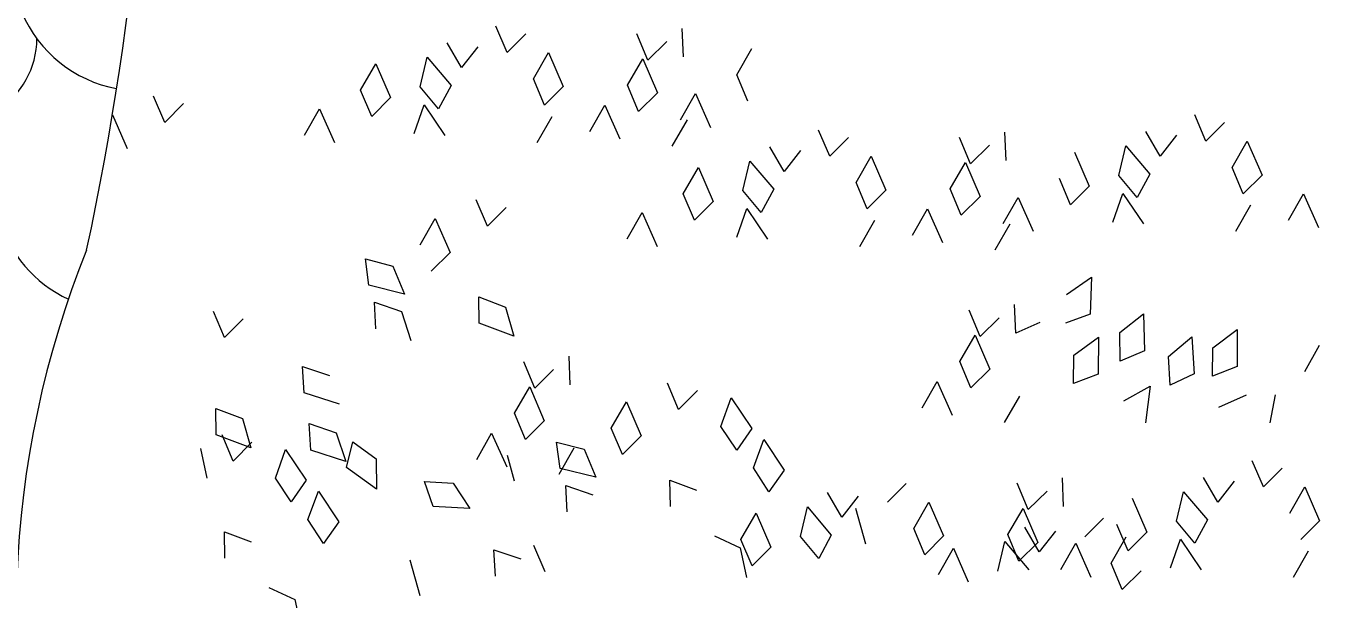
# Model space of a CAD drawing. Header units: inches. Extents: x 6.9 to 49.4, y 11.8 to 36.5.
# Drawn here: x 43.275 to 43.3494, y 25.9194 to 25.9523 of the extents above; entities that cross this region are included whole.
import ezdxf

# ---------------------------------------------------------------- set-up
doc = ezdxf.new("R2010")
doc.units = ezdxf.units.IN
doc.header["$MEASUREMENT"] = 0
doc.layers.add('1', color=1, linetype='Continuous')

msp = doc.modelspace()

# ---------------------------------------------------------------- linework, layer by layer
at = {"layer": '1'}
for p, q in [((43.30261816575838, 25.95080182866446), (43.30197619719146, 25.95231238975908)), ((43.30369440701505, 25.95187810344875), (43.30261816575838, 25.95080182866446)), ((43.31071146417124, 25.95037029150195), (43.31007901814481, 25.95188486421035)), ((43.31274854487454, 25.95055178375993), (43.31268781379512, 25.95219197589109)), ((43.29999448291672, 25.94993568622818), (43.29916960934823, 25.95135466554281)), ((43.30092849445244, 25.95113747049551), (43.29999448291672, 25.94993568622818)), ((43.31179445984488, 25.95143976943588), (43.31071146417124, 25.95037029150195)), ((43.31581459196931, 25.94952037388363), (43.31668313758163, 25.9510309349928)), ((43.29762271770922, 25.94883502349627), (43.29802095217345, 25.95053136535649)), ((43.29802095217345, 25.95053136535649), (43.29939327275095, 25.9489123850865)), ((43.30412867993763, 25.94929126755529), (43.30499722554995, 25.95080182866446)), ((43.30499722554995, 25.95080182866446), (43.30584688976122, 25.9488569812304)), ((43.30954221964529, 25.94893615974366), (43.31042479633069, 25.95043856622148)), ((43.31042479633069, 25.95043856622148), (43.31125631046196, 25.94848588987157)), ((43.29419704901701, 25.94864927908135), (43.29506559462933, 25.95015984019052)), ((43.29506559462933, 25.95015984019052), (43.2959152588406, 25.94821499277101)), ((43.29867138948938, 25.94757240472905), (43.29762271770922, 25.94883502349627)), ((43.29939327275095, 25.9489123850865), (43.29867138948938, 25.94757240472905)), ((43.30477064850455, 25.94778070644612), (43.30412867993763, 25.94929126755529)), ((43.30584688976122, 25.9488569812304), (43.30477064850455, 25.94778070644612)), ((43.31017009194655, 25.94741968524546), (43.30954221964529, 25.94893615974366)), ((43.31645656053623, 25.94800981277445), (43.31581459196931, 25.94952037388363)), ((43.28293663615076, 25.94679284911332), (43.28229466758383, 25.94830341022249)), ((43.29483901758393, 25.94713871797218), (43.29419704901701, 25.94864927908135)), ((43.2959152588406, 25.94821499277101), (43.29483901758393, 25.94713871797218)), ((43.31125631046196, 25.94848588987157), (43.31017009194655, 25.94741968524546)), ((43.31258586773364, 25.94693353799017), (43.31345441334596, 25.94844409909934)), ((43.31345441334596, 25.94844409909934), (43.31430407755723, 25.94649925166528)), ((43.28401287764026, 25.9478691238976), (43.28293663615076, 25.94679284911332)), ((43.29096832478134, 25.94606244318789), (43.29183687039366, 25.94757300429707)), ((43.29183687039366, 25.94757300429707), (43.29268653460493, 25.94562815687756)), ((43.2972701085051, 25.94615696784536), (43.29784888217872, 25.94780049687621)), ((43.29784888217872, 25.94780049687621), (43.29903868588334, 25.94604301920414)), ((43.30737459568953, 25.94626310612444), (43.30823060965812, 25.94778080387119)), ((43.30823060965812, 25.94778080387119), (43.30909634104645, 25.94584305515242)), ((43.27993448919332, 25.94722713542366), (43.28078415340459, 25.94528228800415)), ((43.30433637558198, 25.94562815687756), (43.3052049211943, 25.94713871797218)), ((43.31211552375643, 25.94542045471395), (43.31298406960158, 25.94693101582312)), ((43.34278604483878, 25.94571401309009), (43.34214407627186, 25.94722457418471)), ((43.34386228632828, 25.94679028787438), (43.34278604483878, 25.94571401309009)), ((43.32116850188648, 25.94484291828782), (43.32052653331956, 25.94635347939699)), ((43.32224474337598, 25.9459191930721), (43.32116850188648, 25.94484291828782)), ((43.32926180029934, 25.9444113811253), (43.32862935427291, 25.9459259538337)), ((43.33129888100265, 25.94459287338328), (43.33123815015605, 25.94623306551444)), ((43.34016236199712, 25.94484787065381), (43.33933748866146, 25.94626684996843)), ((43.34109637353284, 25.94604965492114), (43.34016236199712, 25.94484787065381)), ((43.31854481904482, 25.94397677585154), (43.31771994570916, 25.94539575516616)), ((43.31947883081337, 25.94517856011886), (43.31854481904482, 25.94397677585154)), ((43.33034479620581, 25.94548085905923), (43.32926180029934, 25.9444113811253)), ((43.33779059702245, 25.94374720790735), (43.33818883148668, 25.94544354978212)), ((43.33818883148668, 25.94544354978212), (43.33956115206419, 25.94382456951213)), ((43.34429655925086, 25.94420345198092), (43.34516510486318, 25.94571401309009)), ((43.34516510486318, 25.94571401309009), (43.34601476907445, 25.94376916565603)), ((43.31617305407016, 25.94287611310507), (43.31657128853438, 25.94457245497984)), ((43.31657128853438, 25.94457245497984), (43.31794360911189, 25.9429534747244)), ((43.32267901629856, 25.94333235717864), (43.32354756191088, 25.94484291828782)), ((43.32354756191088, 25.94484291828782), (43.32439722612215, 25.94289807086831)), ((43.32809255600622, 25.94297724936701), (43.32897513245879, 25.94447965584483)), ((43.32897513245879, 25.94447965584483), (43.3298066468229, 25.94252697949493)), ((43.33523347370973, 25.94507202461615), (43.33608313815383, 25.94312717719664)), ((43.31274738514511, 25.9426903687047), (43.31361593075743, 25.94420092981387)), ((43.31361593075743, 25.94420092981387), (43.31446559520153, 25.94225608239436)), ((43.33883926856978, 25.94248458915468), (43.33779059702245, 25.94374720790735)), ((43.33956115206419, 25.94382456951213), (43.33883926856978, 25.94248458915468)), ((43.34493852758495, 25.94269289087175), (43.34429655925086, 25.94420345198092)), ((43.34601476907445, 25.94376916565603), (43.34493852758495, 25.94269289087175)), ((43.31722172561748, 25.94161349435241), (43.31617305407016, 25.94287611310507)), ((43.31794360911189, 25.9429534747244), (43.31722172561748, 25.94161349435241)), ((43.32332098463265, 25.94182179606947), (43.32267901629856, 25.94333235717864)), ((43.32439722612215, 25.94289807086831), (43.32332098463265, 25.94182179606947)), ((43.32872042830748, 25.94146077486881), (43.32809255600622, 25.94297724936701)), ((43.33500689666433, 25.94205090239781), (43.33436492809741, 25.94356146350698)), ((43.33608313815383, 25.94312717719664), (43.33500689666433, 25.94205090239781)), ((43.30148697251169, 25.94083393873667), (43.30084500394477, 25.94234449984584)), ((43.31338935371203, 25.94117980761008), (43.31274738514511, 25.9426903687047)), ((43.31446559520153, 25.94225608239436), (43.31338935371203, 25.94117980761008)), ((43.3298066468229, 25.94252697949493), (43.32872042830748, 25.94146077486881)), ((43.33113620409457, 25.94097462761352), (43.33200474970689, 25.9424851887227)), ((43.33200474970689, 25.9424851887227), (43.33285441391816, 25.94054034130319)), ((43.33743798781833, 25.94106915227099), (43.33801676125912, 25.94271268130184)), ((43.33801676125912, 25.94271268130184), (43.33920656519657, 25.94095520362977)), ((43.34754247476993, 25.94117529055007), (43.34839848873852, 25.94269298829682)), ((43.34839848873852, 25.94269298829682), (43.34926422012685, 25.94075523957805)), ((43.30256321376836, 25.94191021352095), (43.30148697251169, 25.94083393873667)), ((43.30951866114227, 25.94010353281125), (43.31038720675459, 25.94161409392042)), ((43.31038720675459, 25.94161409392042), (43.31123687096586, 25.93966924650091)), ((43.31582044486603, 25.94019805746872), (43.31639921830682, 25.94184158649956)), ((43.31639921830682, 25.94184158649956), (43.31758902224427, 25.94008410882749)), ((43.32592493181763, 25.9403041957478), (43.32678094578622, 25.94182189349455)), ((43.32678094578622, 25.94182189349455), (43.32764667717455, 25.93988414477577)), ((43.34450425489521, 25.94054034130319), (43.34537280050753, 25.94205090239781)), ((43.2976162797091, 25.93975766395239), (43.29848482555425, 25.94126822504701)), ((43.29848482555425, 25.94126822504701), (43.29933448976552, 25.9393233776275)), ((43.32288671194291, 25.93966924650091), (43.32375525755523, 25.94117980761008)), ((43.33066586011736, 25.93946154435185), (43.33153440572968, 25.94097210544647)), ((43.29933448976552, 25.9393233776275), (43.29825824827602, 25.93824710284322)), ((43.29446742383478, 25.93895011528299), (43.29605683174631, 25.93854060221134)), ((43.29466682814708, 25.93744117498069), (43.29446742383478, 25.93895011528299)), ((43.29605683174631, 25.93854060221134), (43.29672726269526, 25.93693228362032)), ((43.33478048679134, 25.93690542977789), (43.33621449817618, 25.937895266826)), ((43.33621449817618, 25.937895266826), (43.33614462500153, 25.9357740693879)), ((43.29672726269526, 25.93693228362032), (43.29466682814708, 25.93744117498069)), ((43.29499826745776, 25.93646110634223), (43.2965491239698, 25.93592373999787)), ((43.29507434463775, 25.93494095004941), (43.29499826745776, 25.93646110634223)), ((43.30101157005591, 25.93524980490407), (43.3009826762387, 25.93677158941069)), ((43.3009826762387, 25.93677158941069), (43.30251612051105, 25.93618638261183)), ((43.30251612051105, 25.93618638261183), (43.30300192164903, 25.93451301362735)), ((43.33185347614525, 25.93468172387589), (43.33179274529865, 25.9363219159925)), ((43.28637384672364, 25.93442625577815), (43.28573187815672, 25.93593681688732)), ((43.28745008821314, 25.93550253057698), (43.28637384672364, 25.93442625577815)), ((43.2965491239698, 25.93592373999787), (43.29708658999478, 25.93426624286009)), ((43.32981639544195, 25.93450023160336), (43.32918394941552, 25.93601480431176)), ((43.33089939111559, 25.93556970953729), (43.32981639544195, 25.93450023160336)), ((43.33614462500153, 25.9357740693879), (43.33470999964228, 25.93526562794365)), ((43.3378360281018, 25.93472167057122), (43.33920550279034, 25.93579903107389)), ((43.33920550279034, 25.93579903107389), (43.33926808231225, 25.93367760592742)), ((43.30300192164903, 25.93451301362735), (43.30101157005591, 25.93524980490407)), ((43.33324290092749, 25.93530314302849), (43.33185347614525, 25.93468172387589)), ((43.33786796617968, 25.93308066526448), (43.3378360281018, 25.93472167057122)), ((43.3431845801202, 25.93384676034408), (43.34457963032363, 25.9348907917513)), ((43.34457963032363, 25.9348907917513), (43.34459104717424, 25.93276847449966)), ((43.32864715114882, 25.93306609985963), (43.32952972760139, 25.93456850632289)), ((43.32952972760139, 25.93456850632289), (43.33036124173267, 25.93261582997298)), ((43.33520374775579, 25.93342617525856), (43.33661317688128, 25.93445071214888)), ((43.33661317688128, 25.93445071214888), (43.33659508873424, 25.9323284412742)), ((43.34064540921425, 25.93334140169396), (43.34197691597691, 25.93446534827605)), ((43.34197691597691, 25.93446534827605), (43.34211261666095, 25.93234734303338)), ((43.3484687891574, 25.93248555214747), (43.34932480312599, 25.93400324987966)), ((43.30624609699188, 25.93171452249886), (43.30618536614528, 25.93335471463002)), ((43.33517329816421, 25.93178514164834), (43.33520374775579, 25.93342617525856)), ((43.33926808231225, 25.93367760592742), (43.33786796617968, 25.93308066526448)), ((43.34073391908495, 25.9317024738623), (43.34064540921425, 25.93334140169396)), ((43.34317694676755, 25.93220546200542), (43.3431845801202, 25.93384676034408)), ((43.29085539563274, 25.93276824082501), (43.29241361029161, 25.93225260006808)), ((43.29095270952856, 25.9312492961392), (43.29085539563274, 25.93276824082501)), ((43.30420901628857, 25.93153303024088), (43.30357657026214, 25.93304760294928)), ((43.30529201219505, 25.93260250817481), (43.30420901628857, 25.93153303024088)), ((43.32927502321726, 25.93154962534687), (43.32864715114882, 25.93306609985963)), ((43.33036124173267, 25.93261582997298), (43.32927502321726, 25.93154962534687)), ((43.34459104717424, 25.93276847449966), (43.34317694676755, 25.93220546200542)), ((43.31247901034256, 25.93030670217491), (43.31183704177564, 25.93181726328408)), ((43.32647952696023, 25.93039304622586), (43.32733554092882, 25.9319107439726)), ((43.32733554092882, 25.9319107439726), (43.32820127231715, 25.92997299526838)), ((43.33659508873424, 25.9323284412742), (43.33517329816421, 25.93178514164834)), ((43.34211261666095, 25.93234734303338), (43.34073391908495, 25.9317024738623)), ((43.29297418731911, 25.9306027758496), (43.29095270952856, 25.9312492961392)), ((43.30303977199545, 25.93009889848259), (43.30392234844802, 25.93160130496041)), ((43.30392234844802, 25.93160130496041), (43.30475386281213, 25.9296486286105)), ((43.31355525183206, 25.93138297697375), (43.31247901034256, 25.93030670217491)), ((43.31491010149656, 25.9293249520481), (43.31548887517018, 25.93096848107895)), ((43.31548887517018, 25.93096848107895), (43.3166786788748, 25.92921100340687)), ((43.33122045525996, 25.92955039482991), (43.33208900087228, 25.93106095593908)), ((43.33806508316373, 25.93079741627231), (43.33958502372442, 25.93164944177921)), ((43.33958502372442, 25.93164944177921), (43.33931796231953, 25.92954396343636)), ((43.34353264679847, 25.93043105606126), (43.34512549687823, 25.93113745189408)), ((43.34649122043228, 25.92952649092264), (43.34678948207473, 25.93114047930363)), ((43.28586955045065, 25.93036390646672), (43.28740299495583, 25.92977869966786)), ((43.28589844426786, 25.9288421219601), (43.28586955045065, 25.93036390646672)), ((43.3086083177728, 25.92923042739063), (43.30947686338512, 25.9307409884998)), ((43.30947686338512, 25.9307409884998), (43.31032652759639, 25.92879614108029)), ((43.28740299495583, 25.92977869966786), (43.28788879609382, 25.92810533068338)), ((43.29124368357187, 25.92949302615967), (43.29279651146097, 25.92896138359289)), ((43.29132536708092, 25.92797316080329), (43.29124368357187, 25.92949302615967)), ((43.30366764429672, 25.92858242398439), (43.30303977199545, 25.93009889848259)), ((43.30475386281213, 25.9296486286105), (43.30366764429672, 25.92858242398439)), ((43.28788879609382, 25.92810533068338), (43.28589844426786, 25.9288421219601)), ((43.28687163118919, 25.92733950081243), (43.2862296628551, 25.9288500619216)), ((43.29279651146097, 25.92896138359289), (43.29334008719487, 25.92730588011115)), ((43.30087214780686, 25.92742584486338), (43.30172816177545, 25.92894354261012)), ((43.30172816177545, 25.92894354261012), (43.30259389316378, 25.92700579389135)), ((43.30925028633973, 25.92771986629601), (43.3086083177728, 25.92923042739063)), ((43.31032652759639, 25.92879614108029), (43.30925028633973, 25.92771986629601)), ((43.31581655682711, 25.92795664755182), (43.31491010149656, 25.9293249520481)), ((43.3166786788748, 25.92921100340687), (43.31581655682711, 25.92795664755182)), ((43.28498850229843, 25.92806030112048), (43.28536213727383, 25.92635837181957)), ((43.28794787267869, 25.92841577561127), (43.28687163118919, 25.92733950081243)), ((43.28930272257602, 25.92635775068562), (43.28988149601681, 25.92800127971647)), ((43.28988149601681, 25.92800127971647), (43.29107129972143, 25.92624380202984)), ((43.29334008719487, 25.92730588011115), (43.29132536708092, 25.92797316080329)), ((43.29338736857934, 25.92696424890097), (43.29375666429004, 25.92844082727175)), ((43.29375666429004, 25.92844082727175), (43.2950842171227, 25.92747567348784)), ((43.30545946189849, 25.92842287873578), (43.30704886981001, 25.92801336566414)), ((43.30565886621078, 25.92691393843348), (43.30545946189849, 25.92842287873578)), ((43.30561307610659, 25.92658319346743), (43.30648162171891, 25.92809375456205)), ((43.30704886981001, 25.92801336566414), (43.30771930075897, 25.92640504707311)), ((43.31677710849507, 25.92694833632346), (43.31737988630956, 25.92858321416794)), ((43.31737988630956, 25.92858321416794), (43.31854382765194, 25.92680850260446)), ((43.2950842171227, 25.92747567348784), (43.29511642784527, 25.92573351134275)), ((43.30303749630874, 25.92618184495155), (43.30264301763562, 25.92765189584248)), ((43.3460985708767, 25.92585083042583), (43.34545660230977, 25.927361391535)), ((43.29511642784527, 25.92573351134275), (43.29338736857934, 25.92696424890097)), ((43.30771930075897, 25.92640504707311), (43.30565886621078, 25.92691393843348)), ((43.3176634304942, 25.9255669052866), (43.31677710849507, 25.92694833632346)), ((43.31854382765194, 25.92680850260446), (43.3176634304942, 25.9255669052866)), ((43.3471748123662, 25.92692710521011), (43.3460985708767, 25.92585083042583)), ((43.29020917767374, 25.92498944617479), (43.28930272257602, 25.92635775068562)), ((43.29107129972143, 25.92624380202984), (43.29020917767374, 25.92498944617479)), ((43.2983583822166, 25.92472828775432), (43.29787702441862, 25.92617222604828)), ((43.29787702441862, 25.92617222604828), (43.2995152096515, 25.92607089704621)), ((43.2995152096515, 25.92607089704621), (43.30047788939154, 25.92461851466875)), ((43.30606638270145, 25.9244137135022), (43.30599030528864, 25.92593386979503)), ((43.30599030528864, 25.92593386979503), (43.30754116180068, 25.92539650343612)), ((43.31200360811962, 25.92472256835687), (43.3119747143024, 25.92624435286349)), ((43.3119747143024, 25.92624435286349), (43.31350815857476, 25.92565914606463)), ((43.3255572694139, 25.92605601040783), (43.3244810279244, 25.92497973562355)), ((43.33257432633726, 25.92454819846104), (43.33194188031083, 25.92606277116944)), ((43.33461140704056, 25.92472969071902), (43.33455067619396, 25.92636988285018)), ((43.34347488803504, 25.92498468798955), (43.34265001469938, 25.92640366730417)), ((43.34440889957076, 25.92618647225687), (43.34347488803504, 25.92498468798955)), ((43.34760908505594, 25.92434026931666), (43.34847763090109, 25.92585083042583)), ((43.34847763090109, 25.92585083042583), (43.34932729511237, 25.92390598299177)), ((43.2911697293417, 25.92398113496098), (43.29177250715619, 25.92561601279091)), ((43.29177250715619, 25.92561601279091), (43.29293644849857, 25.92384130124197)), ((43.32185734508274, 25.92411359318727), (43.32103247174708, 25.92553257250189)), ((43.32279135661846, 25.92531537745459), (43.32185734508274, 25.92411359318727)), ((43.3336573220109, 25.92561767639496), (43.33257432633726, 25.92454819846104)), ((43.33854599974764, 25.92520884195188), (43.33939566395892, 25.92326399453237)), ((43.34110312306037, 25.92388402524308), (43.3415013575246, 25.92558036711786)), ((43.3415013575246, 25.92558036711786), (43.3428736781021, 25.92396138684786)), ((43.30047788939154, 25.92461851466875), (43.2983583822166, 25.92472828775432)), ((43.31605991118303, 25.92282718604043), (43.31692845679535, 25.9243377471496)), ((43.31692845679535, 25.9243377471496), (43.31777812100662, 25.9223928997301)), ((43.31948558010807, 25.92301293045535), (43.3198838145723, 25.92470927233013)), ((43.3198838145723, 25.92470927233013), (43.3212561351498, 25.92309029204558)), ((43.32323533368943, 25.92256460241994), (43.32265705291828, 25.9246066485132)), ((43.32599154210364, 25.92346917451438), (43.32686008794879, 25.92497973562355)), ((43.32686008794879, 25.92497973562355), (43.32770975216007, 25.92303488818949)), ((43.33140508204414, 25.92311406670275), (43.3322876584967, 25.92461647318056)), ((43.3322876584967, 25.92461647318056), (43.33311917262798, 25.92266379683066)), ((43.29205605157366, 25.92259970392412), (43.2911697293417, 25.92398113496098)), ((43.29293644849857, 25.92384130124197), (43.29205605157366, 25.92259970392412)), ((43.33320714722102, 25.92211880801848), (43.33238227388537, 25.92353778731855)), ((43.33690707155218, 25.92406122522449), (43.33583083006268, 25.92298495044021)), ((43.33831942270225, 25.92218771973354), (43.33767745413532, 25.92369828084271)), ((43.34215179460769, 25.92262140649042), (43.34110312306037, 25.92388402524308)), ((43.3428736781021, 25.92396138684786), (43.34215179460769, 25.92262140649042)), ((43.34932729511237, 25.92390598299177), (43.34825105362287, 25.92282970820748)), ((43.28636733514903, 25.92327715148646), (43.28790077942138, 25.9226919446876)), ((43.28639622896625, 25.92175536697983), (43.28636733514903, 25.92327715148646)), ((43.31453260339512, 25.92304431580784), (43.31602062753117, 25.92235171019935)), ((43.31670187974995, 25.92131662493126), (43.31605991118303, 25.92282718604043)), ((43.3205342516554, 25.92175031168814), (43.31948558010807, 25.92301293045535)), ((43.3212561351498, 25.92309029204558), (43.3205342516554, 25.92175031168814)), ((43.32663351067057, 25.92195861340521), (43.32599154210364, 25.92346917451438)), ((43.32770975216007, 25.92303488818949), (43.32663351067057, 25.92195861340521)), ((43.3320329543454, 25.92159759220455), (43.33140508204414, 25.92311406670275)), ((43.33414115875674, 25.9233205922858), (43.33320714722102, 25.92211880801848)), ((43.33734134447476, 25.92147438933103), (43.33820989008708, 25.92298495044021)), ((43.33939566395892, 25.92326399453237), (43.33831942270225, 25.92218771973354)), ((43.34075051385624, 25.92120596960673), (43.34132928729704, 25.92284949863757)), ((43.34132928729704, 25.92284949863757), (43.34251909100166, 25.9210920209655)), ((43.30184743369644, 25.92224100426325), (43.30340564835532, 25.92172536352087)), ((43.30194474759227, 25.92072205959199), (43.30184743369644, 25.92224100426325)), ((43.30479949854961, 25.9209707560724), (43.30415752998268, 25.92248131718157)), ((43.31602062753117, 25.92235171019935), (43.31638639213232, 25.92064807211069)), ((43.31777812100662, 25.9223928997301), (43.31670187974995, 25.92131662493126)), ((43.32740971332131, 25.92083240087164), (43.32827825893363, 25.92234296196626)), ((43.32827825893363, 25.92234296196626), (43.3291279231449, 25.92039811454675)), ((43.33083538224636, 25.92101814527201), (43.33123361671058, 25.92271448714679)), ((43.33123361671058, 25.92271448714679), (43.33260593728809, 25.92109550687679)), ((43.33311917262798, 25.92266379683066), (43.3320329543454, 25.92159759220455)), ((43.33444872989966, 25.92111144494926), (43.33531727574481, 25.92262200605843)), ((43.33531727574481, 25.92262200605843), (43.33616693995608, 25.92067715862437)), ((43.34781678093312, 25.92067715862437), (43.34868532654544, 25.92218771973354)), ((43.29762795453606, 25.9195974010429), (43.29704967399774, 25.92163944715072)), ((43.33798331280885, 25.91996382822186), (43.33734134447476, 25.92147438933103)), ((43.33905955429835, 25.9210401030207), (43.33798331280885, 25.91996382822186)), ((43.28892522424174, 25.92007711444536), (43.2904132483778, 25.91938450882231)), ((43.2904132483778, 25.91938450882231), (43.29077901297895, 25.91768087074821))]:
    msp.add_line(p, q, dxfattribs=at)
for centre, radius, start, end in [((43.11683067565499, 25.97433731319985), 0.1653342535644327, 347.8207788881169, 2.340854444440251), ((43.44083561354963, 26.0065141490261), 0.09991971175400438, 200.5942257195311, 220.2452854992802), ((43.28149047822406, 25.95595449465987), 0.007338712741422402, 146.0695855389024, 259.6395773455503), ((43.27072732804989, 25.95161894620766), 0.004858838542378896, 243.9200074941092, 359.7311711639096), ((43.28047651287815, 25.94329842307276), 0.007338712741422402, 146.0695855389024, 245.1824664278107), ((43.33032293620234, 25.91857792479938), 0.05592300027422845, 158.0777222818095, 197.7852738046241)]:
    msp.add_arc(centre, radius, start, end, dxfattribs=at)

doc.saveas('drawing.dxf')
